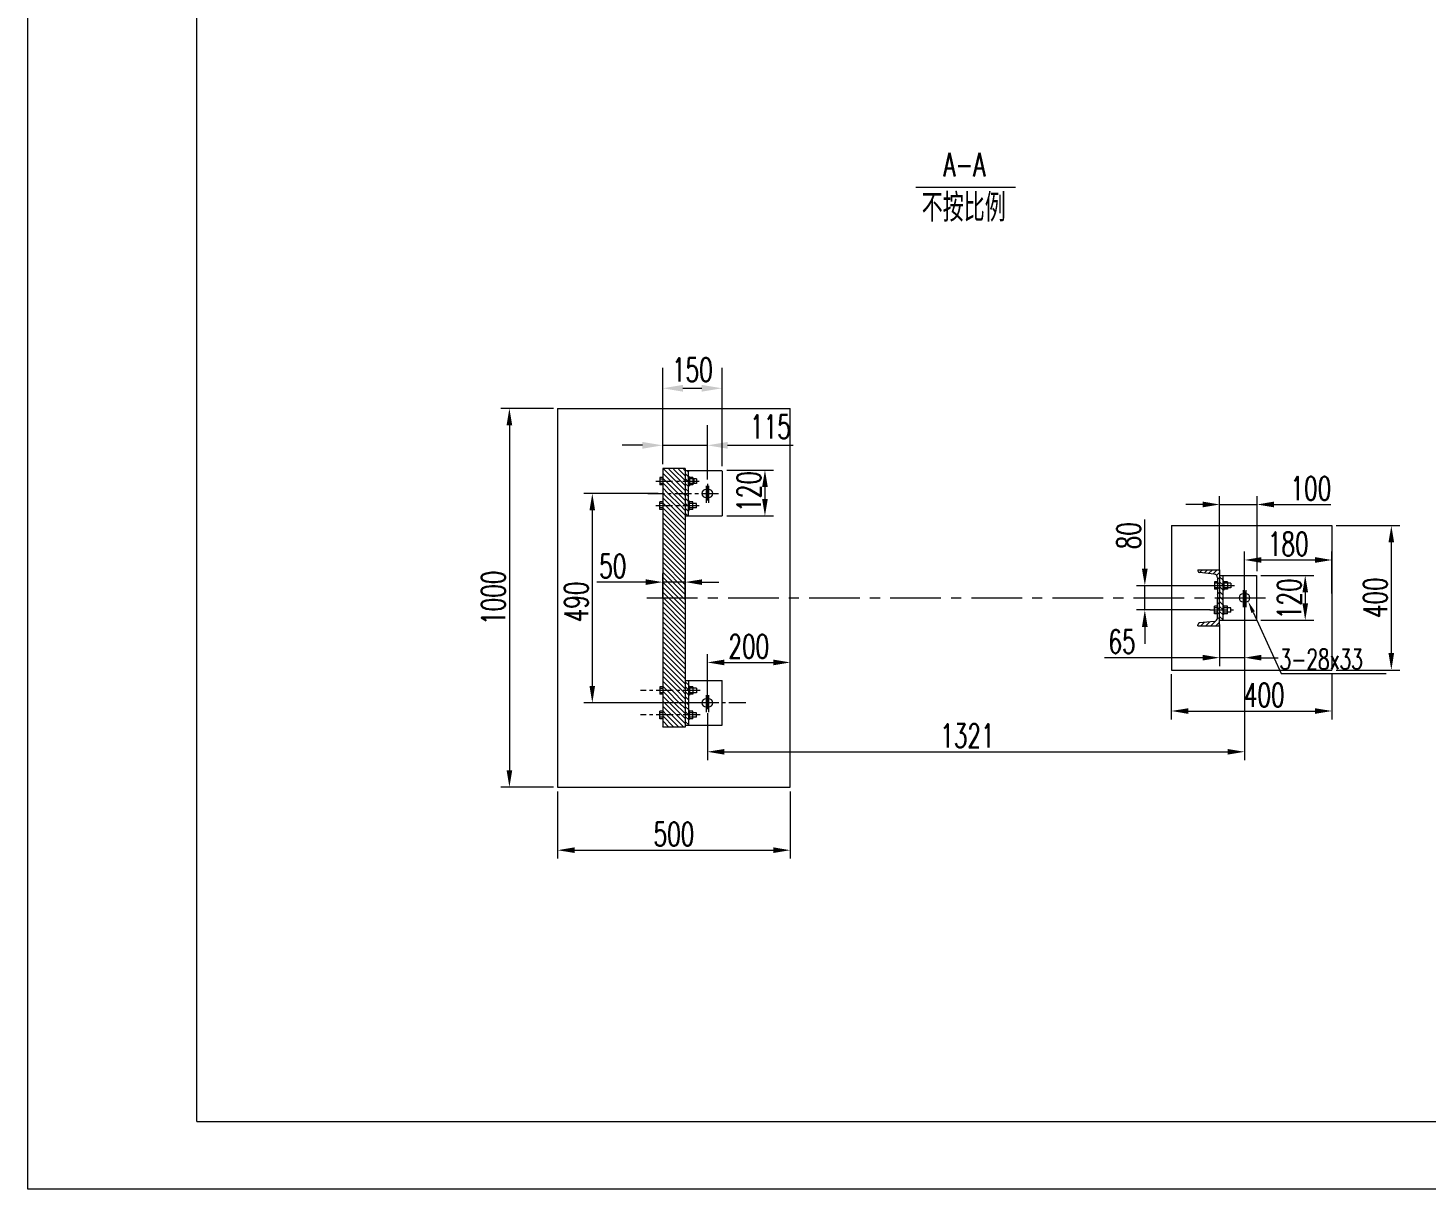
# Model space of a CAD drawing. Header units: millimetres. Extents: x 3341 to 3935, y 1079 to 1499.
# Drawn here: x 3341.4 to 3548.3, y 1078.9 to 1250.7 of the extents above; entities that cross this region are included whole.
import ezdxf

# ---------------------------------------------------------------- set-up
doc = ezdxf.new("R2010")
doc.units = ezdxf.units.MM
doc.linetypes.add('CENTERX2', pattern=[4, 2.5, -0.5, 0.5, -0.5])
doc.layers.get('DEFPOINTS').update_dxf_attribs({"lineweight": 18})
for name, color, linetype, lineweight, true_color in [('1', 1, 'Continuous', 18, 0xff0000), ('2', 2, 'Continuous', 18, 0xffff00), ('3', 3, 'CENTERX2', 18, 0x00ff00), ('3尺寸线', 2, 'Continuous', 18, 0xffff00)]:
    doc.layers.add(name, color=color, linetype=linetype, lineweight=lineweight, true_color=true_color)
doc.styles.add('HZ', font='txt.shx', dxfattribs={"width": 0.67, "bigfont": 'hztxt.shx'})
doc.styles.add('STYLE1', font='txt.shx', dxfattribs={"width": 0.67, "bigfont": 'hztxt.shx'})
doc.styles.add('ZH', font='txt.shx', dxfattribs={"width": 0.75, "bigfont": 'hztxt.shx'})
doc.dimstyles.new('STANDARD$0', dxfattribs={"dimtxt": 3.5, "dimasz": 2.5, "dimexe": 1.25, "dimexo": 0.625, "dimtad": 1, "dimdec": 4, "dimdsep": 46, "dimtxsty": 'HZ', "dimcen": 2.5, "dimdle": 5, "dimadec": 0, "dimazin": 0, "dimtfac": 1, "dimtmove": 0, "dimatfit": 3, "dimfxl": 0, "dimtolj": 1, "dimlwd": -1, "dimlwe": -1, "dimarcsym": 0})

# ---------------------------------------------------------------- blocks, each defined once
blk = doc.blocks.new('*D35')
at = {"layer": '2', "color": 0, "transparency": 16777216}
for p, q in [((3521.41, 1165.69), (3521.41, 1156.27)), ((3517.73, 1162.43), (3517.73, 1156.27)), ((3515.23, 1157.52), (3500.71, 1157.52)), ((3521.41, 1157.52), (3517.73, 1157.52)), ((3523.91, 1157.52), (3526.41, 1157.52))]:
    blk.add_line(p, q, dxfattribs=at)
for points in [[(3515.23, 1157.94), (3515.23, 1157.1), (3517.73, 1157.52)], [(3523.91, 1157.94), (3523.91, 1157.1), (3521.41, 1157.52)]]:
    blk.add_solid(points, dxfattribs=at)
at = {"layer": 'DEFPOINTS', "color": 0, "transparency": 16777216}
for p in [(3521.41, 1166.31), (3517.73, 1163.06), (3517.73, 1157.52)]:
    blk.add_point(p, dxfattribs=at)
at = {"layer": '2', "color": 0, "transparency": 16777216, "insert": (3503.29, 1159.9), "char_height": 3.5, "attachment_point": 5, "style": 'HZ'}
blk.add_mtext('\\A1;65', dxfattribs=at)
blk = doc.blocks.new('*D36')
at = {"layer": '2', "color": 0, "transparency": 16777216}
for p, q in [((3521.41, 1165.76), (3521.41, 1142.35)), ((3441.94, 1149.29), (3441.94, 1142.35)), ((3444.44, 1143.6), (3518.91, 1143.6))]:
    blk.add_line(p, q, dxfattribs=at)
for points in [[(3444.44, 1144.01), (3444.44, 1143.18), (3441.94, 1143.6)], [(3518.91, 1144.01), (3518.91, 1143.18), (3521.41, 1143.6)]]:
    blk.add_solid(points, dxfattribs=at)
at = {"layer": 'DEFPOINTS', "color": 0, "transparency": 16777216}
for p in [(3521.41, 1166.38), (3441.94, 1149.91), (3521.41, 1143.6)]:
    blk.add_point(p, dxfattribs=at)
at = {"layer": '2', "color": 0, "transparency": 16777216, "insert": (3480.41, 1145.97), "char_height": 3.5, "attachment_point": 5, "style": 'HZ'}
blk.add_mtext('\\A1;1321', dxfattribs=at)
blk = doc.blocks.new('*D37')
at = {"layer": '2', "color": 0, "transparency": 16777216}
for p, q in [((3434.65, 1181.81), (3423.67, 1181.81)), ((3424.92, 1179.31), (3424.92, 1153.35)), ((3441.12, 1150.85), (3423.67, 1150.85))]:
    blk.add_line(p, q, dxfattribs=at)
for points in [[(3424.5, 1179.31), (3425.33, 1179.31), (3424.92, 1181.81)], [(3424.5, 1153.35), (3425.33, 1153.35), (3424.92, 1150.85)]]:
    blk.add_solid(points, dxfattribs=at)
at = {"layer": 'DEFPOINTS', "color": 0, "transparency": 16777216}
for p in [(3435.28, 1181.81), (3424.92, 1150.85), (3441.74, 1150.85)]:
    blk.add_point(p, dxfattribs=at)
at = {"layer": '2', "color": 0, "transparency": 16777216, "insert": (3422.54, 1165.76), "char_height": 3.5, "attachment_point": 5, "rotation": 90, "style": 'HZ'}
blk.add_mtext('\\A1;490', dxfattribs=at)
blk = doc.blocks.new('*X2')
at = {"color": 0}
for p, q in [((1405.11, 1145.25), (1404.52, 1145.84)), ((1405.11, 1142.6), (1403.21, 1144.5)), ((1404.72, 1140.34), (1403.21, 1141.84)), ((1405.11, 1137.3), (1403.21, 1139.19)), ((1405.11, 1139.95), (1404.72, 1140.34)), ((1405.11, 1134.65), (1403.21, 1136.54)), ((1403.27, 1133.84), (1403.21, 1133.89)), ((1405.11, 1129.34), (1403.21, 1131.24)), ((1405.11, 1132), (1403.27, 1133.84)), ((1404.46, 1127.34), (1403.21, 1128.59)), ((1405.11, 1124.04), (1403.21, 1125.93)), ((1404.66, 1121.84), (1403.21, 1123.28)), ((1405.11, 1126.69), (1404.46, 1127.34)), ((1405.11, 1031.23), (1403.21, 1033.13)), ((1405.11, 1028.58), (1403.21, 1030.48)), ((1405.11, 1025.93), (1403.21, 1027.82)), ((1405.11, 1023.28), (1403.21, 1025.17)), ((1403.9, 1021.84), (1403.21, 1022.52)), ((1405.11, 1017.98), (1403.21, 1019.87)), ((1405.11, 1020.63), (1403.9, 1021.84)), ((1405.09, 1015.34), (1403.21, 1017.22)), ((1405.11, 1012.67), (1403.21, 1014.57)), ((1405.11, 1010.02), (1403.21, 1011.91)), ((1405.11, 1015.32), (1405.09, 1015.34))]:
    blk.add_line(p, q, dxfattribs=at)
blk = doc.blocks.new('*X3')
at = {"color": 0}
for p, q in [((1391.21, 1140.69), (1397.36, 1146.84)), ((1391.21, 1143.34), (1394.71, 1146.84)), ((1391.21, 1145.99), (1392.06, 1146.84)), ((1393.51, 1140.34), (1400.01, 1146.84)), ((1396.16, 1140.34), (1402.66, 1146.84)), ((1398.82, 1140.34), (1403.21, 1144.73)), ((1391.21, 1135.38), (1396.16, 1140.34)), ((1391.21, 1138.04), (1393.51, 1140.34)), ((1392.32, 1133.84), (1398.82, 1140.34)), ((1394.97, 1133.84), (1401.47, 1140.34)), ((1397.62, 1133.84), (1403.21, 1139.43)), ((1401.47, 1140.34), (1403.21, 1142.08)), ((1391.21, 1127.43), (1397.62, 1133.84)), ((1391.21, 1130.08), (1394.97, 1133.84)), ((1391.21, 1132.73), (1392.32, 1133.84)), ((1393.77, 1127.34), (1400.27, 1133.84)), ((1396.42, 1127.34), (1402.92, 1133.84)), ((1399.07, 1127.34), (1403.21, 1131.47)), ((1400.27, 1133.84), (1403.21, 1136.78)), ((1402.92, 1133.84), (1403.21, 1134.13)), ((1391.21, 1116.82), (1401.73, 1127.34)), ((1391.21, 1119.47), (1399.07, 1127.34)), ((1391.21, 1122.13), (1396.42, 1127.34)), ((1391.21, 1124.78), (1393.77, 1127.34)), ((1391.21, 1114.17), (1403.21, 1126.17)), ((1391.21, 1111.52), (1403.21, 1123.52)), ((1401.73, 1127.34), (1403.21, 1128.82)), ((1391.21, 1108.87), (1403.21, 1120.87)), ((1391.21, 1106.22), (1403.21, 1118.22)), ((1391.21, 1103.56), (1403.21, 1115.56)), ((1391.21, 1100.91), (1403.21, 1112.91)), ((1391.21, 1098.26), (1403.21, 1110.26)), ((1391.21, 1095.61), (1403.21, 1107.61)), ((1391.21, 1092.96), (1403.21, 1104.96)), ((1391.21, 1090.31), (1403.21, 1102.31)), ((1391.21, 1087.65), (1403.21, 1099.65)), ((1391.21, 1085), (1403.21, 1097)), ((1391.21, 1082.35), (1403.21, 1094.35)), ((1391.21, 1079.7), (1403.21, 1091.7)), ((1392, 1077.84), (1403.21, 1089.05)), ((1394.65, 1077.84), (1403.21, 1086.4)), ((1391.21, 1074.4), (1394.65, 1077.84)), ((1391.21, 1077.05), (1392, 1077.84)), ((1391.21, 1071.74), (1397.3, 1077.84)), ((1391.21, 1069.09), (1399.96, 1077.84)), ((1391.21, 1066.44), (1402.61, 1077.84)), ((1397.3, 1077.84), (1403.21, 1083.74)), ((1399.96, 1077.84), (1403.21, 1081.09)), ((1402.61, 1077.84), (1403.21, 1078.44)), ((1391.21, 1063.79), (1403.21, 1075.79)), ((1391.21, 1061.14), (1403.21, 1073.14)), ((1391.21, 1058.49), (1403.21, 1070.49)), ((1391.21, 1055.84), (1403.21, 1067.84)), ((1391.21, 1053.18), (1403.21, 1065.18)), ((1391.21, 1050.53), (1403.21, 1062.53)), ((1391.21, 1047.88), (1403.21, 1059.88)), ((1391.21, 1045.23), (1403.21, 1057.23)), ((1391.21, 1042.58), (1403.21, 1054.58)), ((1391.21, 1039.93), (1403.21, 1051.93)), ((1391.21, 1037.27), (1403.21, 1049.27)), ((1391.21, 1034.62), (1403.21, 1046.62)), ((1391.21, 1031.97), (1403.21, 1043.97)), ((1391.21, 1029.32), (1403.21, 1041.32)), ((1392.88, 1028.34), (1403.21, 1038.67)), ((1395.53, 1028.34), (1403.21, 1036.02)), ((1398.19, 1028.34), (1403.21, 1033.36)), ((1391.21, 1026.67), (1392.88, 1028.34)), ((1391.21, 1024.02), (1395.53, 1028.34)), ((1391.69, 1021.84), (1398.19, 1028.34)), ((1394.34, 1021.84), (1400.84, 1028.34)), ((1396.99, 1021.84), (1403.21, 1028.06)), ((1399.64, 1021.84), (1403.21, 1025.41)), ((1400.84, 1028.34), (1403.21, 1030.71)), ((1391.21, 1021.36), (1391.69, 1021.84)), ((1391.21, 1018.71), (1394.34, 1021.84)), ((1391.21, 1016.06), (1396.99, 1021.84)), ((1393.14, 1015.34), (1399.64, 1021.84)), ((1395.79, 1015.34), (1402.29, 1021.84)), ((1398.44, 1015.34), (1403.21, 1020.11)), ((1401.1, 1015.34), (1403.21, 1017.45)), ((1402.29, 1021.84), (1403.21, 1022.76)), ((1391.21, 1013.41), (1393.14, 1015.34)), ((1391.21, 1010.76), (1395.79, 1015.34)), ((1391.94, 1008.84), (1398.44, 1015.34)), ((1394.6, 1008.84), (1401.1, 1015.34)), ((1397.25, 1008.84), (1403.21, 1014.8)), ((1399.9, 1008.84), (1403.21, 1012.15)), ((1402.55, 1008.84), (1403.21, 1009.5))]:
    blk.add_line(p, q, dxfattribs=at)
blk = doc.blocks.new('*D38')
at = {"layer": '2', "color": 0, "transparency": 16777216}
for p, q in [((3435.33, 1186.13), (3435.33, 1200.37)), ((3444.12, 1185.85), (3444.12, 1200.37)), ((3438.33, 1197.37), (3441.12, 1197.37))]:
    blk.add_line(p, q, dxfattribs=at)
for points in [[(3438.33, 1197.87), (3438.33, 1196.87), (3435.33, 1197.37)], [(3441.12, 1197.87), (3441.12, 1196.87), (3444.12, 1197.37)]]:
    blk.add_solid(points, dxfattribs=at)
at = {"layer": 'DEFPOINTS', "color": 0, "transparency": 16777216}
for p in [(3444.12, 1197.37), (3435.33, 1185.5), (3444.12, 1185.22)]:
    blk.add_point(p, dxfattribs=at)
at = {"layer": '2', "color": 0, "transparency": 16777216, "insert": (3439.72, 1200.12), "char_height": 3.5, "attachment_point": 5, "style": 'STYLE1'}
blk.add_mtext('\\A1;150', dxfattribs=at)
blk = doc.blocks.new('*D39')
at = {"layer": '2', "color": 0, "transparency": 16777216}
for p, q in [((3435.33, 1186.13), (3435.33, 1191.93)), ((3441.94, 1183.88), (3441.94, 1191.93)), ((3432.33, 1188.93), (3429.33, 1188.93)), ((3435.33, 1188.93), (3441.94, 1188.93)), ((3444.94, 1188.93), (3454.63, 1188.93))]:
    blk.add_line(p, q, dxfattribs=at)
for points in [[(3432.33, 1189.43), (3432.33, 1188.43), (3435.33, 1188.93)], [(3444.94, 1189.43), (3444.94, 1188.43), (3441.94, 1188.93)]]:
    blk.add_solid(points, dxfattribs=at)
at = {"layer": 'DEFPOINTS', "color": 0, "transparency": 16777216}
for p in [(3441.94, 1188.93), (3435.33, 1185.5), (3441.94, 1183.25)]:
    blk.add_point(p, dxfattribs=at)
at = {"layer": '2', "color": 0, "transparency": 16777216, "insert": (3451.28, 1191.68), "char_height": 3.5, "attachment_point": 5, "style": 'STYLE1'}
blk.add_mtext('\\A1;115', dxfattribs=at)
blk = doc.blocks.new('*D40')
at = {"layer": '2', "color": 2, "transparency": 16777216}
for p, q in [((3432.83, 1168.7), (3425.57, 1168.7)), ((3435.33, 1166.38), (3435.33, 1169.95)), ((3438.65, 1168.7), (3435.33, 1168.7)), ((3438.65, 1166.38), (3438.65, 1169.95)), ((3441.15, 1168.7), (3443.65, 1168.7))]:
    blk.add_line(p, q, dxfattribs=at)
for points in [[(3432.83, 1169.11), (3432.83, 1168.28), (3435.33, 1168.7)], [(3441.15, 1169.11), (3441.15, 1168.28), (3438.65, 1168.7)]]:
    blk.add_solid(points, dxfattribs=at)
at = {"layer": 'DEFPOINTS', "color": 0, "transparency": 16777216}
for p in [(3438.65, 1168.7), (3435.33, 1166.38), (3438.65, 1166.38)]:
    blk.add_point(p, dxfattribs=at)
at = {"layer": '2', "color": 2, "transparency": 16777216, "insert": (3427.95, 1171.07), "char_height": 3.5, "attachment_point": 5, "style": 'HZ'}
blk.add_mtext('\\A1;50', dxfattribs=at)
blk = doc.blocks.new('*D41')
at = {"layer": '2', "color": 0, "transparency": 16777216}
for p, q in [((3444.8, 1185.26), (3451.71, 1185.26)), ((3450.46, 1182.76), (3450.46, 1180.99)), ((3444.8, 1178.49), (3451.71, 1178.49))]:
    blk.add_line(p, q, dxfattribs=at)
for points in [[(3450.04, 1182.76), (3450.88, 1182.76), (3450.46, 1185.26)], [(3450.04, 1180.99), (3450.88, 1180.99), (3450.46, 1178.49)]]:
    blk.add_solid(points, dxfattribs=at)
at = {"layer": 'DEFPOINTS', "color": 0, "transparency": 16777216}
for p in [(3444.18, 1185.26), (3444.18, 1178.49), (3450.46, 1178.49)]:
    blk.add_point(p, dxfattribs=at)
at = {"layer": '2', "color": 0, "transparency": 16777216, "insert": (3448.08, 1182.11), "char_height": 3.5, "attachment_point": 5, "rotation": 90, "style": 'HZ'}
blk.add_mtext('\\A1;120', dxfattribs=at)
blk = doc.blocks.new('*D42')
at = {"layer": '2', "color": 0, "transparency": 16777216}
for p, q in [((3506.66, 1170.67), (3506.66, 1177.94)), ((3516.34, 1168.17), (3505.41, 1168.17)), ((3506.66, 1164.58), (3506.66, 1168.17)), ((3516.34, 1164.58), (3505.41, 1164.58)), ((3506.66, 1162.08), (3506.66, 1159.58))]:
    blk.add_line(p, q, dxfattribs=at)
for points in [[(3506.24, 1170.67), (3507.08, 1170.67), (3506.66, 1168.17)], [(3506.24, 1162.08), (3507.08, 1162.08), (3506.66, 1164.58)]]:
    blk.add_solid(points, dxfattribs=at)
at = {"layer": 'DEFPOINTS', "color": 0, "transparency": 16777216}
for p in [(3516.97, 1168.17), (3506.66, 1164.58), (3516.97, 1164.58)]:
    blk.add_point(p, dxfattribs=at)
at = {"layer": '2', "color": 0, "transparency": 16777216, "insert": (3504.28, 1175.56), "char_height": 3.5, "attachment_point": 5, "rotation": 90, "style": 'HZ'}
blk.add_mtext('\\A1;80', dxfattribs=at)
blk = doc.blocks.new('*D43')
at = {"layer": '2', "color": 0, "transparency": 16777216}
for p, q in [((3517.73, 1170.32), (3517.73, 1181.43)), ((3523.26, 1170.32), (3523.26, 1181.43)), ((3515.23, 1180.18), (3512.73, 1180.18)), ((3517.73, 1180.18), (3523.26, 1180.18)), ((3525.76, 1180.18), (3534.2, 1180.18))]:
    blk.add_line(p, q, dxfattribs=at)
for points in [[(3515.23, 1180.6), (3515.23, 1179.76), (3517.73, 1180.18)], [(3525.76, 1180.6), (3525.76, 1179.76), (3523.26, 1180.18)]]:
    blk.add_solid(points, dxfattribs=at)
at = {"layer": 'DEFPOINTS', "color": 0, "transparency": 16777216}
for p in [(3517.73, 1180.18), (3517.73, 1169.69), (3523.26, 1169.69)]:
    blk.add_point(p, dxfattribs=at)
at = {"layer": '2', "color": 0, "transparency": 16777216, "insert": (3531.23, 1182.56), "char_height": 3.5, "attachment_point": 5, "style": 'HZ'}
blk.add_mtext('\\A1;100', dxfattribs=at)
blk = doc.blocks.new('*X4')
at = {"color": 0}
for p, q in [((1555.73, 1087.44), (1554.05, 1089.11)), ((1555.95, 1084.57), (1554.05, 1086.46)), ((1555.95, 1087.22), (1555.73, 1087.44)), ((1555.95, 1081.92), (1554.05, 1083.81)), ((1555.95, 1079.27), (1554.05, 1081.16)), ((1554.72, 1077.84), (1554.05, 1078.51)), ((1555.95, 1076.62), (1554.72, 1077.84)), ((1555.95, 1073.96), (1554.05, 1075.86)), ((1555.92, 1071.34), (1554.05, 1073.21)), ((1555.95, 1068.66), (1554.05, 1070.55)), ((1555.95, 1071.31), (1555.92, 1071.34)), ((1555.95, 1066.01), (1554.05, 1067.9))]:
    blk.add_line(p, q, dxfattribs=at)
blk = doc.blocks.new('*X5')
at = {"color": 0}
for p, q in [((1543.34, 1091.29), (1544.89, 1092.84)), ((1545.74, 1091.04), (1547.54, 1092.84)), ((1548.14, 1090.79), (1550.19, 1092.84)), ((1550.54, 1090.54), (1552.84, 1092.84)), ((1552.43, 1089.78), (1554.05, 1091.4)), ((1552.85, 1087.54), (1554.05, 1088.74)), ((1552.85, 1084.89), (1554.05, 1086.09)), ((1552.85, 1082.24), (1554.05, 1083.44)), ((1552.85, 1079.59), (1554.05, 1080.79)), ((1552.85, 1076.94), (1553.75, 1077.84)), ((1553.75, 1077.84), (1554.05, 1078.14)), ((1552.85, 1074.29), (1554.05, 1075.49)), ((1552.85, 1071.63), (1554.05, 1072.83)), ((1552.85, 1068.98), (1554.05, 1070.18)), ((1544.05, 1062.84), (1545.86, 1064.64)), ((1546.71, 1062.84), (1548.82, 1064.95)), ((1549.36, 1062.84), (1552.08, 1065.56)), ((1552.01, 1062.84), (1554.05, 1064.88)), ((1552.48, 1065.96), (1554.05, 1067.53))]:
    blk.add_line(p, q, dxfattribs=at)
blk = doc.blocks.new('*D44')
at = {"layer": '2', "color": 0, "transparency": 16777216}
for p, q in [((3523.82, 1169.69), (3531.64, 1169.69)), ((3530.39, 1167.19), (3530.39, 1165.56)), ((3523.82, 1163.06), (3531.64, 1163.06))]:
    blk.add_line(p, q, dxfattribs=at)
for points in [[(3529.98, 1167.19), (3530.81, 1167.19), (3530.39, 1169.69)], [(3529.98, 1165.56), (3530.81, 1165.56), (3530.39, 1163.06)]]:
    blk.add_solid(points, dxfattribs=at)
at = {"layer": 'DEFPOINTS', "color": 0, "transparency": 16777216}
for p in [(3523.19, 1169.69), (3523.19, 1163.06), (3530.39, 1163.06)]:
    blk.add_point(p, dxfattribs=at)
at = {"layer": '2', "color": 0, "transparency": 16777216, "insert": (3528.02, 1166.23), "char_height": 3.5, "attachment_point": 5, "rotation": 90, "style": 'HZ'}
blk.add_mtext('\\A1;120', dxfattribs=at)
blk = doc.blocks.new('*D49')
at = {"layer": '2', "color": 0, "transparency": 16777216}
for p, q in [((3419.79, 1137.73), (3419.79, 1127.79)), ((3454.21, 1137.73), (3454.21, 1127.79)), ((3422.29, 1129.04), (3451.71, 1129.04))]:
    blk.add_line(p, q, dxfattribs=at)
for points in [[(3422.29, 1129.46), (3422.29, 1128.63), (3419.79, 1129.04)], [(3451.71, 1129.46), (3451.71, 1128.63), (3454.21, 1129.04)]]:
    blk.add_solid(points, dxfattribs=at)
at = {"layer": 'DEFPOINTS', "color": 0, "transparency": 16777216}
for p in [(3419.79, 1138.35), (3454.21, 1138.35), (3454.21, 1129.04)]:
    blk.add_point(p, dxfattribs=at)
at = {"layer": '2', "color": 0, "transparency": 16777216, "insert": (3437, 1131.42), "char_height": 3.5, "attachment_point": 5, "style": 'HZ'}
blk.add_mtext('\\A1;500', dxfattribs=at)
blk = doc.blocks.new('*D50')
at = {"layer": '2', "color": 0, "transparency": 16777216}
for p, q in [((3441.94, 1151.47), (3441.94, 1158.06)), ((3444.44, 1156.81), (3451.71, 1156.81)), ((3454.21, 1151.47), (3454.21, 1158.06))]:
    blk.add_line(p, q, dxfattribs=at)
for points in [[(3444.44, 1157.23), (3444.44, 1156.4), (3441.94, 1156.81)], [(3451.71, 1157.23), (3451.71, 1156.4), (3454.21, 1156.81)]]:
    blk.add_solid(points, dxfattribs=at)
at = {"layer": 'DEFPOINTS', "color": 0, "transparency": 16777216}
for p in [(3454.21, 1156.81), (3441.94, 1150.85), (3454.21, 1150.85)]:
    blk.add_point(p, dxfattribs=at)
at = {"layer": '2', "color": 0, "transparency": 16777216, "insert": (3448.07, 1159.19), "char_height": 3.5, "attachment_point": 5, "style": 'HZ'}
blk.add_mtext('\\A1;200', dxfattribs=at)
blk = doc.blocks.new('*D51')
at = {"layer": '2', "color": 0, "transparency": 16777216}
for p, q in [((3510.58, 1155.07), (3510.58, 1148.38)), ((3534.35, 1155.07), (3534.35, 1148.38)), ((3513.08, 1149.63), (3531.85, 1149.63))]:
    blk.add_line(p, q, dxfattribs=at)
for points in [[(3513.08, 1150.04), (3513.08, 1149.21), (3510.58, 1149.63)], [(3531.85, 1150.04), (3531.85, 1149.21), (3534.35, 1149.63)]]:
    blk.add_solid(points, dxfattribs=at)
at = {"layer": 'DEFPOINTS', "color": 0, "transparency": 16777216}
for p in [(3510.58, 1155.69), (3534.35, 1155.69), (3534.35, 1149.63)]:
    blk.add_point(p, dxfattribs=at)
at = {"layer": '2', "color": 0, "transparency": 16777216, "insert": (3524.33, 1152), "char_height": 3.5, "attachment_point": 5, "style": 'HZ'}
blk.add_mtext('\\A1;400', dxfattribs=at)
blk = doc.blocks.new('*D52')
at = {"layer": '2', "color": 0, "transparency": 16777216}
for p, q in [((3534.97, 1177.06), (3544.38, 1177.06)), ((3543.13, 1174.56), (3543.13, 1158.19)), ((3534.97, 1155.69), (3544.38, 1155.69))]:
    blk.add_line(p, q, dxfattribs=at)
for points in [[(3542.71, 1174.56), (3543.54, 1174.56), (3543.13, 1177.06)], [(3542.71, 1158.19), (3543.54, 1158.19), (3543.13, 1155.69)]]:
    blk.add_solid(points, dxfattribs=at)
at = {"layer": 'DEFPOINTS', "color": 0, "transparency": 16777216}
for p in [(3534.35, 1177.06), (3534.35, 1155.69), (3543.13, 1155.69)]:
    blk.add_point(p, dxfattribs=at)
at = {"layer": '2', "color": 0, "transparency": 16777216, "insert": (3540.75, 1166.38), "char_height": 3.5, "attachment_point": 5, "rotation": 90, "style": 'HZ'}
blk.add_mtext('\\A1;400', dxfattribs=at)
blk = doc.blocks.new('*D53')
at = {"layer": '2', "color": 0, "transparency": 16777216}
for p, q in [((3521.41, 1167), (3521.41, 1173.22)), ((3534.35, 1167), (3534.35, 1173.22)), ((3523.91, 1171.97), (3531.85, 1171.97))]:
    blk.add_line(p, q, dxfattribs=at)
for points in [[(3523.91, 1172.39), (3523.91, 1171.55), (3521.41, 1171.97)], [(3531.85, 1172.39), (3531.85, 1171.55), (3534.35, 1171.97)]]:
    blk.add_solid(points, dxfattribs=at)
at = {"layer": 'DEFPOINTS', "color": 0, "transparency": 16777216}
for p in [(3534.35, 1171.97), (3521.41, 1166.38), (3534.35, 1166.38)]:
    blk.add_point(p, dxfattribs=at)
at = {"layer": '2', "color": 0, "transparency": 16777216, "insert": (3527.88, 1174.35), "char_height": 3.5, "attachment_point": 5, "style": 'HZ'}
blk.add_mtext('\\A1;180', dxfattribs=at)

msp = doc.modelspace()

# ---------------------------------------------------------------- hatches: boundary and pattern name
at = {"layer": '2'}
msp.add_hatch(color=256, dxfattribs=at).paths.add_polyline_path([(3522.94198, 1164.37472), (3522.41816, 1164.13517), (3521.96141, 1165.82642)], flags=0)

# ---------------------------------------------------------------- linework, layer by layer
at = {"layer": '1'}
for p, q in [((3366.4284, 1088.91997), (3366.4284, 1488.91997)), ((3419.79439, 1194.40193), (3419.79439, 1138.35047)), ((3419.79439, 1194.40193), (3454.20964, 1194.40193)), ((3454.20964, 1138.35047), (3454.20964, 1194.40193)), ((3435.33328, 1185.50033), (3435.33328, 1147.25207)), ((3438.65104, 1185.50033), (3435.33328, 1185.50033)), ((3438.65104, 1185.50033), (3438.65104, 1147.25207)), ((3438.65104, 1185.22385), (3444.11563, 1185.22385)), ((3435.30296, 1184.17146), (3434.88824, 1184.17146)), ((3434.88824, 1184.17146), (3434.88824, 1183.06554)), ((3435.30296, 1183.94817), (3434.88942, 1183.94817)), ((3435.30296, 1183.28462), (3434.88942, 1183.28462)), ((3439.27878, 1184.28683), (3439.16819, 1184.28683)), ((3439.17441, 1178.49431), (3439.17441, 1185.12983)), ((3439.27878, 1184.28683), (3439.27878, 1182.95973)), ((3439.80409, 1184.17624), (3439.27878, 1184.17624)), ((3440.32941, 1183.95506), (3439.27878, 1183.95506)), ((3440.32941, 1183.29151), (3439.27878, 1183.29151)), ((3439.80409, 1184.17624), (3439.80409, 1183.07032)), ((3439.93828, 1183.95506), (3439.93828, 1183.29151)), ((3440.32941, 1183.95506), (3440.32941, 1183.29151)), ((3444.11563, 1185.12983), (3444.11563, 1178.49431)), ((3435.30296, 1183.06554), (3434.88824, 1183.06554)), ((3439.27878, 1182.95973), (3439.16819, 1182.95973)), ((3439.80409, 1183.07032), (3439.27878, 1183.07032)), ((3441.93848, 1182.41662), (3441.74429, 1182.41662)), ((3441.93848, 1181.20752), (3441.74429, 1181.20752)), ((3441.93848, 1182.41662), (3442.13267, 1182.41662)), ((3441.93848, 1181.20752), (3442.13267, 1181.20752)), ((3434.88824, 1179.45268), (3434.88824, 1180.5586)), ((3435.30296, 1180.5586), (3434.88824, 1180.5586)), ((3435.30296, 1179.45268), (3434.88824, 1179.45268)), ((3435.30296, 1180.33953), (3434.88942, 1180.33953)), ((3435.30296, 1179.67598), (3434.88942, 1179.67598)), ((3439.27878, 1180.66441), (3439.16819, 1180.66441)), ((3439.27878, 1179.33731), (3439.16819, 1179.33731)), ((3439.27878, 1179.33731), (3439.27878, 1180.66441)), ((3439.80409, 1180.55382), (3439.27878, 1180.55382)), ((3440.32941, 1180.33264), (3439.27878, 1180.33264)), ((3440.32941, 1179.66908), (3439.27878, 1179.66908)), ((3439.80409, 1179.4479), (3439.27878, 1179.4479)), ((3439.80409, 1179.4479), (3439.80409, 1180.55382)), ((3440.32941, 1179.66908), (3440.32941, 1180.33264)), ((3438.65104, 1178.49431), (3444.11563, 1178.49431)), ((3510.58448, 1177.05937), (3510.58448, 1155.69303)), ((3510.58448, 1177.05937), (3534.34537, 1177.05937)), ((3534.34537, 1177.05937), (3534.34537, 1155.69303)), ((3514.52195, 1170.5234), (3517.72912, 1170.5234)), ((3514.52195, 1170.5234), (3514.52195, 1170.3595)), ((3516.92694, 1169.87023), (3514.75715, 1170.09828)), ((3517.38082, 1168.74423), (3516.9661, 1168.74423)), ((3516.9661, 1168.74423), (3516.9661, 1167.63831)), ((3517.39734, 1169.34779), (3517.39734, 1166.3762)), ((3517.72912, 1170.5234), (3517.72912, 1166.3762)), ((3517.72912, 1169.69396), (3523.19371, 1169.69396)), ((3518.35686, 1168.85096), (3518.24627, 1168.85096)), ((3518.25249, 1163.05844), (3518.25249, 1169.69396)), ((3518.35686, 1168.85096), (3518.35686, 1167.52386)), ((3518.88218, 1168.74037), (3518.35686, 1168.74037)), ((3518.88218, 1168.74037), (3518.88218, 1167.63445)), ((3523.19371, 1169.69396), (3523.19371, 1163.05844)), ((3517.38082, 1167.63831), (3516.9661, 1167.63831)), ((3517.38082, 1168.52093), (3516.96727, 1168.52093)), ((3517.38082, 1167.85738), (3516.96727, 1167.85738)), ((3518.35686, 1167.52386), (3518.24627, 1167.52386)), ((3519.40749, 1168.51919), (3518.35686, 1168.51919)), ((3519.40749, 1167.85564), (3518.35686, 1167.85564)), ((3518.88218, 1167.63445), (3518.35686, 1167.63445)), ((3519.40749, 1168.51919), (3519.40749, 1167.85564)), ((3521.40769, 1166.98075), (3521.2135, 1166.98075)), ((3521.40769, 1166.98075), (3521.60188, 1166.98075)), ((3517.38082, 1165.13136), (3516.9661, 1165.13136)), ((3516.9661, 1164.02544), (3516.9661, 1165.13136)), ((3517.38082, 1164.91229), (3516.96727, 1164.91229)), ((3517.39734, 1163.40461), (3517.39734, 1166.3762)), ((3517.72912, 1162.229), (3517.72912, 1166.3762)), ((3518.35686, 1165.22854), (3518.24627, 1165.22854)), ((3518.35686, 1163.90144), (3518.35686, 1165.22854)), ((3518.88218, 1165.11795), (3518.35686, 1165.11795)), ((3519.40749, 1164.89676), (3518.35686, 1164.89676)), ((3518.88218, 1164.01203), (3518.88218, 1165.11795)), ((3519.40749, 1164.23321), (3519.40749, 1164.89676)), ((3521.40769, 1165.77165), (3521.2135, 1165.77165)), ((3521.40769, 1165.77165), (3521.60188, 1165.77165)), ((3516.92694, 1162.88217), (3514.75715, 1162.65412)), ((3517.38082, 1164.02544), (3516.9661, 1164.02544)), ((3517.38082, 1164.24874), (3516.96727, 1164.24874)), ((3517.72912, 1163.05844), (3523.19371, 1163.05844)), ((3518.35686, 1163.90144), (3518.24627, 1163.90144)), ((3519.40749, 1164.23321), (3518.35686, 1164.23321)), ((3518.88218, 1164.01203), (3518.35686, 1164.01203)), ((3514.52195, 1162.229), (3514.52195, 1162.3929)), ((3514.52195, 1162.229), (3517.72912, 1162.229)), ((3438.65104, 1154.16407), (3444.11563, 1154.16407)), ((3439.17441, 1154.16407), (3439.17441, 1147.52855)), ((3444.11563, 1147.52855), (3444.11563, 1154.16407)), ((3510.58448, 1155.69303), (3534.34537, 1155.69303)), ((3434.88824, 1153.2057), (3434.88824, 1152.09978)), ((3435.30296, 1153.2057), (3434.88824, 1153.2057)), ((3435.30296, 1152.09978), (3434.88824, 1152.09978)), ((3435.30296, 1152.98241), (3434.88942, 1152.98241)), ((3435.30296, 1152.31886), (3434.88942, 1152.31886)), ((3439.27878, 1153.32107), (3439.16819, 1153.32107)), ((3439.27878, 1153.32107), (3439.27878, 1151.99397)), ((3439.80409, 1153.21048), (3439.27878, 1153.21048)), ((3440.32941, 1152.9893), (3439.27878, 1152.9893)), ((3440.32941, 1152.32575), (3439.27878, 1152.32575)), ((3439.80409, 1152.10456), (3439.27878, 1152.10456)), ((3439.80409, 1153.21048), (3439.80409, 1152.10456)), ((3440.32941, 1152.9893), (3440.32941, 1152.32575)), ((3439.27878, 1151.99397), (3439.16819, 1151.99397)), ((3441.93848, 1151.45086), (3441.74429, 1151.45086)), ((3441.93848, 1150.24176), (3441.74429, 1150.24176)), ((3441.93848, 1151.45086), (3442.13267, 1151.45086)), ((3441.93848, 1150.24176), (3442.13267, 1150.24176)), ((3434.88824, 1148.48692), (3434.88824, 1149.59284)), ((3435.30296, 1149.59284), (3434.88824, 1149.59284)), ((3435.30296, 1148.48692), (3434.88824, 1148.48692)), ((3435.30296, 1149.37377), (3434.88942, 1149.37377)), ((3435.30296, 1148.71022), (3434.88942, 1148.71022)), ((3439.27878, 1149.69865), (3439.16819, 1149.69865)), ((3439.27878, 1148.37155), (3439.16819, 1148.37155)), ((3439.27878, 1148.37155), (3439.27878, 1149.69865)), ((3439.80409, 1149.58806), (3439.27878, 1149.58806)), ((3440.32941, 1149.36688), (3439.27878, 1149.36688)), ((3440.32941, 1148.70332), (3439.27878, 1148.70332)), ((3439.80409, 1148.48214), (3439.27878, 1148.48214)), ((3439.80409, 1148.48214), (3439.80409, 1149.58806)), ((3440.32941, 1148.70332), (3440.32941, 1149.36688)), ((3438.65104, 1147.25207), (3435.33328, 1147.25207)), ((3438.65104, 1147.52855), (3444.11563, 1147.52855)), ((3419.79439, 1138.35047), (3454.20964, 1138.35047)), ((3366.4284, 1088.91997), (3925.4284, 1088.91997))]:
    msp.add_line(p, q, dxfattribs=at)
for centre, radius, start, end in [((3441.74429, 1181.81207), 0.60455, 90, 270), ((3442.13267, 1181.81207), 0.60455, 270, 90), ((3514.78461, 1170.3595), 0.26266, 180, 264), ((3516.87203, 1169.34779), 0.52531, 0, 84), ((3521.2135, 1166.3762), 0.60455, 90, 270), ((3521.60188, 1166.3762), 0.60455, 270, 90), ((3514.78461, 1162.3929), 0.26266, 96, 180), ((3516.87203, 1163.40461), 0.52531, 276, 0), ((3441.74429, 1150.84631), 0.60455, 90, 270), ((3442.13267, 1150.84631), 0.60455, 270, 90)]:
    msp.add_arc(centre, radius, start, end, dxfattribs=at)
at = {"layer": '2'}
for p, q in [((3472.76459, 1227.1073), (3487.50852, 1227.1073)), ((3419.16939, 1194.40193), (3411.40628, 1194.40193)), ((3412.65628, 1191.90193), (3412.65628, 1140.85047)), ((3441.93848, 1182.75289), (3441.93848, 1180.87958)), ((3516.26344, 1168.17332), (3519.91095, 1168.17332)), ((3522.68007, 1164.25494), (3526.84144, 1155.15532)), ((3526.84144, 1155.15532), (3542.3633, 1155.15532)), ((3419.16939, 1138.35047), (3411.40628, 1138.35047))]:
    msp.add_line(p, q, dxfattribs=at)
for points in [[(3412.23962, 1191.90193), (3413.07295, 1191.90193), (3412.65628, 1194.40193)], [(3412.23962, 1140.85047), (3413.07295, 1140.85047), (3412.65628, 1138.35047)]]:
    msp.add_solid(points, dxfattribs=at)
at = {"layer": '3'}
for p, q in [((3434.30686, 1183.60919), (3440.73135, 1183.60919)), ((3441.93848, 1183.25275), (3441.93848, 1180.61332)), ((3433.10993, 1181.81207), (3444.11563, 1181.81207)), ((3441.74429, 1182.9183), (3441.74429, 1180.35959)), ((3442.13267, 1182.9183), (3442.13267, 1180.35959)), ((3434.30686, 1180.01495), (3440.73135, 1180.01495)), ((3516.26344, 1168.17332), (3519.91095, 1168.17332)), ((3521.2135, 1167.48243), (3521.2135, 1164.92372)), ((3521.40769, 1167.31702), (3521.40769, 1165.44371)), ((3521.60188, 1167.48243), (3521.60188, 1164.92372)), ((3516.26344, 1164.57908), (3519.91095, 1164.57908)), ((3440.87438, 1152.64343), (3432.04583, 1152.64343)), ((3447.63552, 1150.84631), (3436.62982, 1150.84631)), ((3441.74429, 1151.95254), (3441.74429, 1149.39383)), ((3441.93848, 1151.78713), (3441.93848, 1149.91382)), ((3442.13267, 1151.95254), (3442.13267, 1149.39383)), ((3440.87438, 1149.04919), (3432.04583, 1149.04919)), ((3440.87438, 1149.04919), (3432.04583, 1149.04919))]:
    msp.add_line(p, q, dxfattribs=at)
at = {"layer": '3', "ltscale": 3}
msp.add_line((3432.99524, 1166.3762), (3525.29589, 1166.3762), dxfattribs=at)
at = {"layer": '3尺寸线'}
msp.add_lwpolyline([(3935.4284, 1078.91997), (3341.4284, 1078.91997), (3341.4284, 1498.91997), (3935.4284, 1498.91997)], close=True, dxfattribs=at)

# ---------------------------------------------------------------- block references
at = {"layer": '2'}
for name, p, xscale, yscale, zscale in [('*X3', (3823.29347, 868.32887), -0.276480000000447, 0.2764799999999923, 0.2764800000000001), ('*X2', (3050.69084, 868.32887), 0.276480000000447, 0.276480000000447, 0.276480000000447), ('*X5', (3088.05315, 868.37708), 0.276480000000447, 0.276480000000447, 0.276480000000447), ('*X4', (3088.06452, 868.37588), 0.276480000000447, 0.276480000000447, 0.276480000000447)]:
    msp.add_blockref(name, p, dxfattribs=dict(at, xscale=xscale, yscale=yscale, zscale=zscale))

# ---------------------------------------------------------------- texts
for s, insert, char_height, width, attachment_point, style in [('\\T1;A-A', (3476.85144, 1232.21492), 3.5, 35.254, 1, 'HZ'), ('\\T1;不按比例', (3473.65044, 1222.00478), 4.1472, 18.74016, 7, 'ZH'), ('\\T1;3-28x33', (3526.594, 1155.7963), 3, 21.6792857, 7, 'HZ')]:
    msp.add_mtext(s, dxfattribs=dict(at, insert=insert, char_height=char_height, width=width, attachment_point=attachment_point, style=style))
at = {"layer": '2', "insert": (3410.28128, 1166.3762), "char_height": 3.5, "attachment_point": 5, "rotation": 90, "style": 'HZ'}
msp.add_mtext('1000', dxfattribs=at)

# ---------------------------------------------------------------- dimensions: what is measured, and where the dimension line sits
at = {"layer": '2'}
for base, p1, p2, text, override, picture, middle in [((3444.11563, 1197.3709), (3435.33328, 1185.50033), (3444.11563, 1185.22385), '150', {"dimasz": 3, "dimexe": 3, "dimgap": 1, "dimdec": 2, "dimtxsty": 'STYLE1', "dimsah": 1, "dimdle": 6, "dimatfit": 0}, '*D38', (3439.72445, 1197.3709)), ((3441.93848, 1188.93017), (3435.33328, 1185.50033), (3441.93848, 1183.25275), '115', {"dimasz": 3, "dimexe": 3, "dimgap": 1, "dimdec": 2, "dimtxsty": 'STYLE1', "dimsah": 1, "dimdle": 6, "dimatfit": 0}, '*D39', (3451.28348, 1188.93017)), ((3517.72912, 1180.18054), (3523.25621, 1169.69396), (3517.72912, 1169.69396), '100', {"dimscale": 1, "dimdec": 2, "dimsah": 1, "dimatfit": 0}, '*D43', (3531.22621, 1180.18054)), ((3438.65104, 1168.69582), (3435.33328, 1166.3762), (3438.65104, 1166.3762), '50', {"dimexo": 0, "dimsah": 1, "dimclrd": 2, "dimclre": 2, "dimclrt": 2}, '*D40', (3427.94953, 1168.69582)), ((3521.40769, 1143.59774), (3441.93848, 1149.91382), (3521.40769, 1166.38036), '1321', {"dimscale": 1, "dimdec": 2, "dimsah": 1, "dimatfit": 0}, '*D36', (3480.40581, 1143.59774)), ((3517.72912, 1157.52015), (3521.40769, 1166.3137), (3517.72912, 1163.05844), '65', {"dimscale": 1, "dimdec": 2, "dimsah": 1, "dimatfit": 0}, '*D35', (3503.29132, 1157.52015)), ((3534.34537, 1149.62713), (3510.58448, 1155.69303), (3534.34537, 1155.69303), '400', {"dimdec": 2, "dimsah": 1, "dimatfit": 0}, '*D51', (3524.32583, 1149.62713))]:
    dim = msp.add_linear_dim(base=base, p1=p1, p2=p2, text=text, dimstyle='STANDARD$0', override=override, dxfattribs=at)
    dim.commit()
    dim.dimension.update_dxf_attribs({"geometry": picture, "text_midpoint": middle, "dimtype": 160})
for base, p1, p2, text, picture, middle in [((3450.45923, 1178.49431), (3444.17813, 1185.25985), (3444.17813, 1178.49431), '120', '*D41', (3450.45923, 1182.10814)), ((3424.91504, 1150.84631), (3435.27703, 1181.81207), (3441.74429, 1150.84631), '490', '*D37', (3424.91504, 1165.75779)), ((3506.65921, 1164.57908), (3516.9661, 1168.17332), (3516.9661, 1164.57908), '80', '*D42', (3506.65921, 1175.55707)), ((3530.39376, 1163.05844), (3523.19371, 1169.69396), (3523.19371, 1163.05844), '120', '*D44', (3530.39376, 1166.23476))]:
    dim = msp.add_linear_dim(base=base, p1=p1, p2=p2, angle=90, text=text, dimstyle='STANDARD$0', override={"dimscale": 1, "dimdec": 2, "dimsah": 1, "dimatfit": 0}, dxfattribs=at)
    dim.commit()
    dim.dimension.update_dxf_attribs({"geometry": picture, "text_midpoint": middle, "dimtype": 160})
dim = msp.add_linear_dim(base=(3543.1278, 1155.69303), p1=(3534.34537, 1177.05937), p2=(3534.34537, 1155.69303), angle=270, text='400', dimstyle='STANDARD$0', override={"dimdec": 2, "dimsah": 1, "dimatfit": 0}, dxfattribs=at)
dim.commit()
dim.dimension.update_dxf_attribs({"geometry": '*D52', "text_midpoint": (3540.7528, 1166.3762)})
for base, p1, p2, text, picture, middle in [((3534.34537, 1171.97032), (3521.40769, 1166.3762), (3534.34537, 1166.3762), '180', '*D53', (3527.87653, 1174.34532)), ((3454.20964, 1156.81245), (3441.93848, 1150.84631), (3454.20964, 1150.84631), '200', '*D50', (3448.07406, 1159.18745)), ((3454.20964, 1129.04324), (3419.79439, 1138.35047), (3454.20964, 1138.35047), '500', '*D49', (3437.00202, 1131.41824))]:
    dim = msp.add_linear_dim(base=base, p1=p1, p2=p2, text=text, dimstyle='STANDARD$0', override={"dimdec": 2, "dimsah": 1, "dimatfit": 0}, dxfattribs=at)
    dim.commit()
    dim.dimension.update_dxf_attribs({"geometry": picture, "text_midpoint": middle})

doc.saveas('drawing.dxf')
